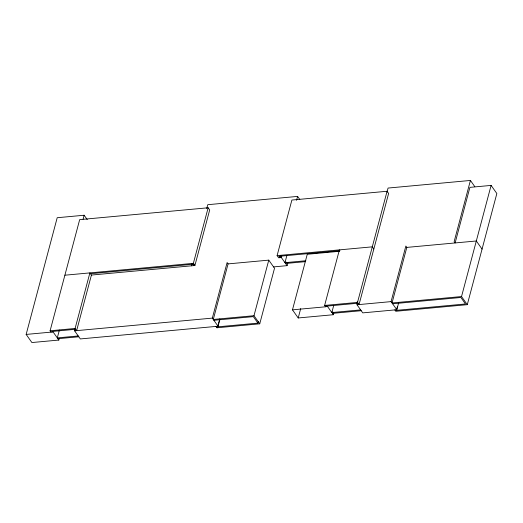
<?xml version="1.0" encoding="UTF-8"?>
<svg xmlns="http://www.w3.org/2000/svg" width="523" height="523" viewBox="0 0 523 523"><rect width="100%" height="100%" fill="white"/><g stroke="black" fill="none" stroke-linecap="round" stroke-linejoin="round"><path stroke-width="0.78" d="M59.249 338.492L58.831 340.061L31.896 342.545L26.15 334.426L57.203 217.725L84.144 215.234L87.243 219.608M51.058 332.131L50.097 330.778L79.679 219.627L208.154 207.775L209.69 209.939L194.902 265.507L91.42 275.059L89.884 272.895L75.096 328.47L76.633 330.634L91.42 275.059M83.105 219.157L84.144 215.234M59.387 330.065L57.301 337.897L78.234 335.962M219.948 319.18L218.071 326.228L80.339 338.937L74.599 330.824L75.011 329.255M191.496 265.821L192.124 263.474M206.722 208.612L207.762 204.696L297.594 196.406L299.803 199.525M194.902 265.507L193.366 263.344L208.154 207.775M194.098 264.056L193.68 265.625L192.726 264.272L90.459 273.706M218.071 326.228L212.331 318.115L227.119 262.539L228.074 263.893L213.286 319.461L253.988 315.709L259.735 323.822L216.999 327.771L216.038 326.417M216.999 327.771L217.411 326.202M258.355 321.56L257.937 323.122L217.646 326.842L219.725 319.017M253.988 315.709L268.776 260.134L228.074 263.893M273.562 266.9L287.075 265.651L281.328 257.532L278.628 257.787L277.098 255.623L291.886 200.048L387.092 191.261L388.622 193.425L359.046 304.576L357.51 302.412L387.092 191.261M259.735 323.822L274.523 268.253L268.776 260.134M280.263 256.107L279.851 257.669L278.89 256.316L339.983 250.68M281.328 257.532L281.747 255.969M296.554 200.322L297.594 196.406M286.839 255.629L284.963 262.677L305.85 260.748M285.957 261.918L285.538 263.487L305.622 261.631M287.075 265.651L287.905 262.513M333.772 313.159L333.354 314.722L298.215 317.964L292.475 309.851L307.263 254.276L339.558 251.295M298.215 317.964L300.718 308.577M292.475 309.851L325.581 306.798L324.62 305.445L339.407 249.87M325.581 306.798L325.992 305.229M360.648 309.904L331.824 312.558L333.7 305.517M333.354 314.722L332.399 313.375L332.818 311.806M358.242 303.118L357.824 304.687L356.863 303.333L357.281 301.764M398.689 302.686L396.82 309.734L362.753 312.878L357.006 304.759L357.425 303.196M387.02 191.974L388.066 188.058L470.425 180.455L474.838 186.698M396.82 309.734L391.073 301.614L405.861 246.045L406.816 247.399L392.034 302.967L461.534 296.554L467.281 304.674L395.741 311.277L394.787 309.923M392.603 303.785L460.887 297.482L465.483 303.974L396.388 310.348L397.428 306.439M470.425 180.455L454.154 241.587L455.115 242.94L469.902 187.365L491.104 185.41L496.85 193.523L467.281 304.674M461.534 296.554L491.104 185.41M64.891 275.203L193.366 263.344M277.098 255.623L372.304 246.836L373.834 249M406.816 247.399L476.322 240.985L482.062 249.098M50.097 330.778L75.096 328.47M324.62 305.445L357.51 302.412M356.863 303.333L326.417 306.145L326.797 306.687L327.614 306.609L331.824 312.558M26.15 334.426L53.091 331.942L58.831 340.061M74.599 330.824L212.331 318.115M357.006 304.759L391.073 301.614M213.861 320.279L253.341 316.631L257.937 323.122M57.876 338.708L78.81 336.773M332.399 313.375L361.223 310.714M396.003 309.806L396.388 310.348M217.261 326.306L217.646 326.842M75.41 330.745L74.456 329.392L51.895 331.477L52.274 332.02"/></g></svg>
